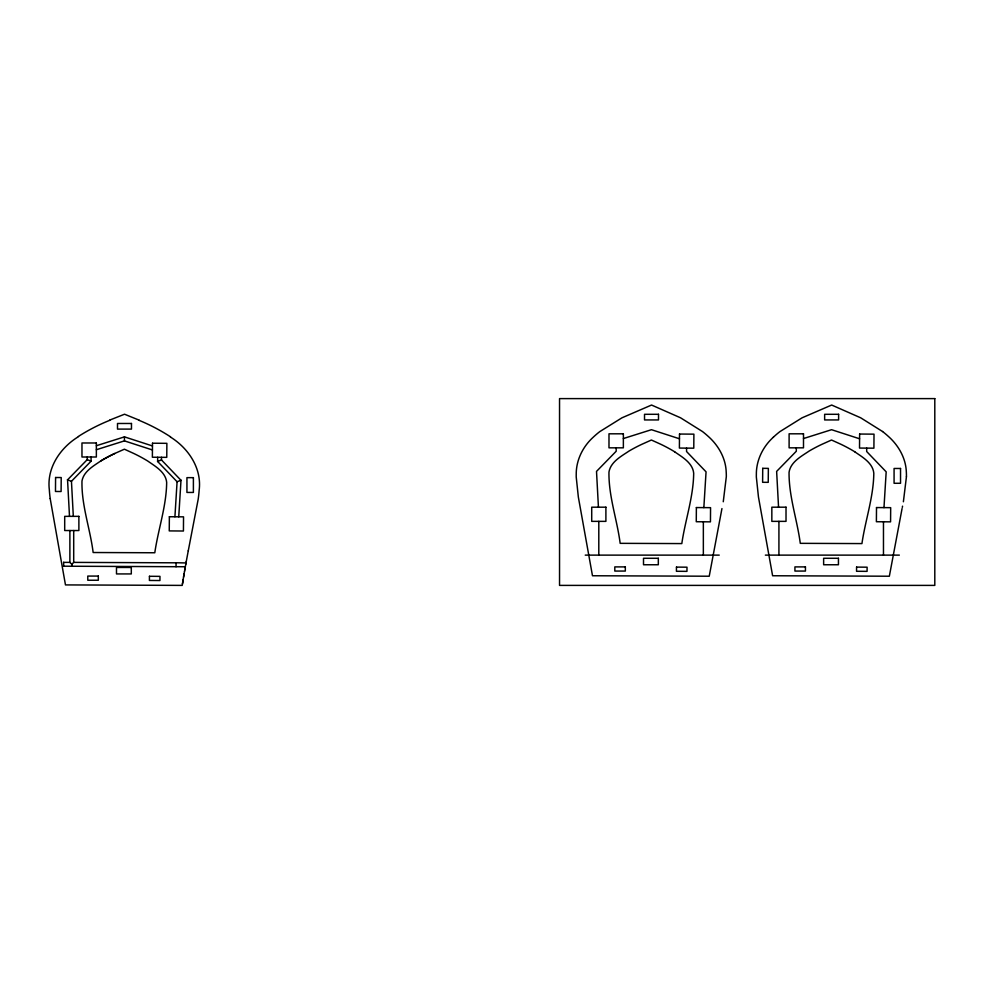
<?xml version="1.0" encoding="UTF-8"?>
<svg xmlns="http://www.w3.org/2000/svg" width="984" height="984" viewBox="0 0 984 984"><rect width="100%" height="100%" fill="white"/><g stroke="black" fill="none" stroke-linecap="round" stroke-linejoin="round"><path stroke-width="1.48" d="M176.075 563.315L176.087 562.663L176.038 566.784M71.783 566.353L71.783 564.299L73.861 562.233M96.358 449.725L124.427 440.881L124.451 436.712M157.661 457.277L157.625 461.471L177.083 481.729L174.918 516.772M161.474 457.302L161.462 459.946L180.995 480.303L178.744 516.809M686.586 448.114L686.561 451.533L706.057 471.84L703.843 507.621M866.707 448.114L866.683 451.533L886.178 471.84L883.976 507.621M906.436 476.711L903.386 501.766M186.247 561.569L186.001 562.946L176.087 562.75M182.593 583.02L182.212 585.394L65.473 584.914L50.196 498.605M182.446 583.967L183.823 575.443M182.667 582.528L182.901 581.101M182.975 580.658L183.159 579.49M183.541 577.141L184.537 571.237M183.934 574.816L184.131 573.66M184.525 571.335L185.755 564.324M184.721 570.191L184.918 569.035M185.017 568.457L185.263 567.079M185.705 564.57L186.001 562.922M186.247 561.581L188.264 550.806M723.265 501.766L726.315 476.711A66.568 66.568 0 0 0 726.204 472.086C725.749 458.15 718.357 445.285 708.037 436.219A90.995 90.995 0 0 0 702.478 431.546L680.534 417.794L651.556 405.039L621.999 417.794L599.76 431.632A87.121 87.121 0 0 0 593.315 437.142C582.848 446.576 576.095 460.192 576.23 474.399A72.865 72.865 0 0 0 576.23 477.055L578.334 496.981L592.479 575.751L709.23 576.218L721.949 508.568M188.264 550.819L198.19 499.208A125.128 125.128 0 0 0 199.137 490.389C202.04 468.458 188.473 448.224 170.404 437.019M902.316 507.363L902.549 506.157M902.07 508.568L889.351 576.218L772.612 575.751L758.455 496.981L756.352 477.055A72.865 72.865 0 0 1 756.352 474.399C756.229 460.192 762.969 446.576 773.436 437.154M78.486 436.638C60.344 447.695 46.58 467.818 49.335 489.774A125.128 125.128 0 0 0 50.196 498.605M101.044 460.795C93.64 465.887 83.701 471.299 81.98 481.016C81.377 505.222 90.159 528.654 93.148 552.516L154.796 552.762C158.203 529.244 166.431 506.231 166.665 482.344C165.669 472.074 155.201 466.268 147.649 460.979A152.827 152.827 0 0 0 133.898 453.538L124.402 449.196L114.845 453.439A156.272 156.272 0 0 0 102.127 460.118L101.044 460.795A152.827 152.827 0 0 1 114.857 453.464M109.716 420.094L124.537 414.215L139.31 420.217M157.538 461.496L161.61 459.885M176.985 481.766L181.154 480.241M96.358 445.727L124.451 436.871L152.471 445.949M623.364 438.557L651.457 429.701L679.464 438.778M803.497 438.557L831.578 429.701L859.586 438.778M585.234 555.124L719.23 555.124M765.355 555.124L899.351 555.124M63.64 562.381L69.876 562.381L69.876 530.536M63.64 566.206L185.324 566.747M176.087 562.811L73.702 562.393L73.702 530.536M124.427 440.881L152.434 449.959M67.392 479.774L71.537 481.336M87.096 459.577L91.155 461.225M854.788 451.816C862.341 457.093 872.808 462.911 873.804 473.169C873.571 497.055 865.354 520.069 861.935 543.586L800.287 543.34C797.151 519.638 788.811 496.367 789.057 472.32C790.595 461.902 801.443 456.281 809.279 450.967A156.272 156.272 0 0 1 821.997 444.288L831.529 440.02L841.049 444.337A152.827 152.827 0 0 1 854.801 451.791M674.667 451.816C682.219 457.093 692.687 462.911 693.683 473.169C693.449 497.055 685.233 520.069 681.814 543.586L620.166 543.34C617.103 519.552 608.543 496.207 608.961 472.074C610.658 461.803 621.359 456.244 629.157 450.967A156.272 156.272 0 0 1 641.875 444.288L651.408 440.02L660.928 444.337A152.827 152.827 0 0 1 674.68 451.791M882.599 431.546L860.668 417.794L831.677 405.039L802.12 417.794L779.894 431.632A87.121 87.121 0 0 0 773.436 437.142M69.716 562.221L71.783 564.299M778.553 507.191L776.634 471.397L796.302 451.25L796.302 447.831M598.432 507.191L596.513 471.397L616.181 451.25L616.181 447.831M73.32 516.354L71.451 481.299L91.069 461.201L91.069 457.007M69.495 516.354L67.552 479.835L87.244 459.639L87.244 457.007M883.472 521.791L883.472 555.124M778.922 521.36L778.922 555.124M703.351 521.791L703.351 555.124M598.801 521.36L598.801 555.124M63.64 562.233L63.64 566.353M906.436 476.711A66.568 66.568 0 0 0 906.338 472.086C905.87 458.15 898.478 445.285 888.158 436.219A90.995 90.995 0 0 0 882.599 431.546M139.236 420.402A190.502 190.502 0 0 1 170.527 436.834M78.363 436.453A190.502 190.502 0 0 1 109.802 420.291M55.584 477.498L55.473 491.471L61.094 491.52L61.217 477.548L55.584 477.498M149.445 576.28L149.408 580.449L159.937 580.535L159.974 576.366L149.445 576.28M152.495 443.218L152.372 457.228L166.763 457.351L166.874 443.329L152.495 443.218M169.371 516.735L169.248 530.905L183.43 531.016L183.541 516.846L169.371 516.735M676.463 567.104L676.426 571.274L686.955 571.36L686.992 567.19L676.463 567.104M679.501 434.042L679.39 448.064L693.781 448.175L693.892 434.153L679.501 434.042M696.377 507.559L696.266 521.729L710.448 521.852L710.559 507.67L696.377 507.559M762.723 468.335L762.612 482.295L768.233 482.344L768.356 468.372L762.723 468.335M856.584 567.104L856.547 571.274L867.076 571.36L867.113 567.19L856.584 567.104M859.622 434.042L859.512 448.064L873.903 448.175L874.013 434.153L859.622 434.042M876.51 507.559L876.387 521.729L890.569 521.852L890.68 507.67L876.51 507.559M934.8 398.606L559.539 398.606L559.539 585.394L934.8 585.394L934.8 398.606M658.493 414.301L644.52 414.301L644.52 419.934L658.493 419.934L658.493 414.301M838.614 414.301L824.641 414.301L824.641 419.934L838.614 419.934L838.614 414.301M131.475 423.477L117.502 423.477L117.502 429.098L131.475 429.098L131.475 423.477M623.364 433.809L608.985 433.809L608.985 447.831L623.364 447.831L623.364 433.809M803.497 433.809L789.106 433.809L789.106 447.831L803.497 447.831L803.497 433.809M96.358 442.984L81.967 442.984L81.967 457.007L96.358 457.007L96.358 442.984M900.532 468.47L894.075 468.47L894.075 483.279L900.532 483.279L900.532 468.47M193.393 477.646L186.935 477.646L186.935 492.443L193.393 492.443L193.393 477.646M605.898 507.191L591.716 507.191L591.716 521.36L605.898 521.36L605.898 507.191M786.019 507.191L771.837 507.191L771.837 521.36L786.019 521.36L786.019 507.191M78.88 516.354L64.698 516.354L64.698 530.536L78.88 530.536L78.88 516.354M658.321 558.285L643.511 558.285L643.511 564.755L658.321 564.755L658.321 558.285M838.442 558.285L823.633 558.285L823.633 564.755L838.442 564.755L838.442 558.285M625.32 566.895L614.803 566.895L614.803 571.064L625.32 571.064L625.32 566.895M805.441 566.895L794.924 566.895L794.924 571.064L805.441 571.064L805.441 566.895M131.303 567.461L116.493 567.461L116.493 573.93L131.303 573.93L131.303 567.461M98.314 576.071L87.785 576.071L87.785 580.24L98.314 580.24L98.314 576.071"/></g></svg>
